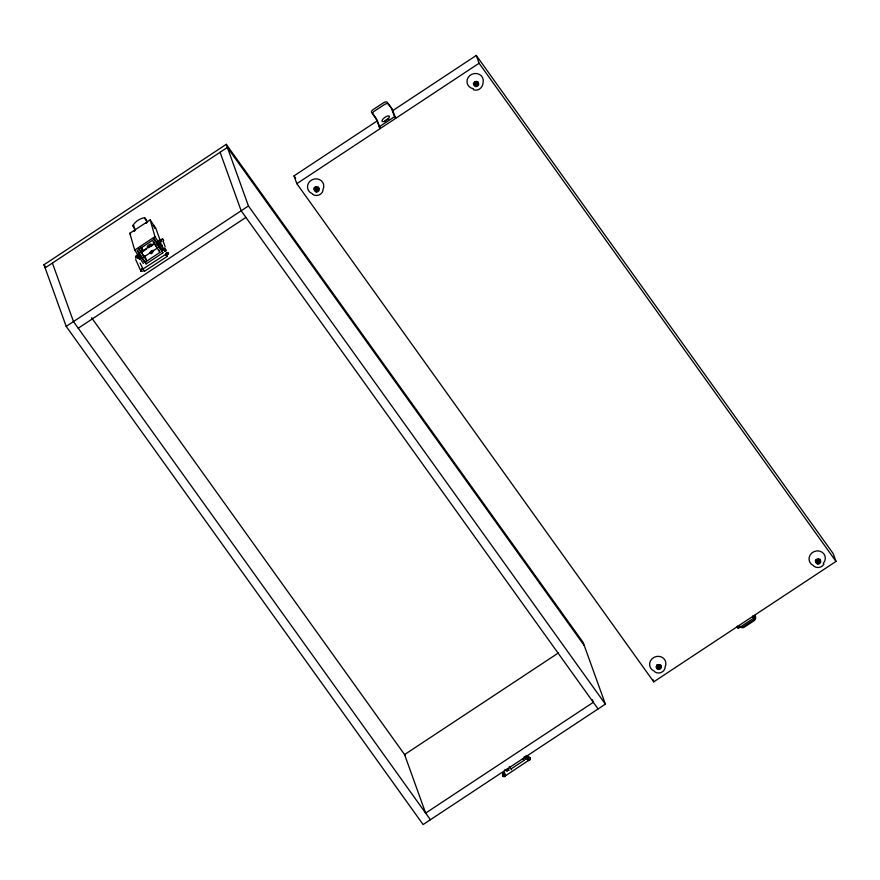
<?xml version="1.0" encoding="UTF-8"?>
<svg xmlns="http://www.w3.org/2000/svg" width="880" height="880" viewBox="0 0 880 880"><rect width="100%" height="100%" fill="white"/><g stroke="black" fill="none" stroke-linecap="round" stroke-linejoin="round"><path stroke-width="1.32" d="M160.655 240.592L161.293 239.316L162.712 239.228M163.515 240.427L163.185 241.417M505.164 775.863C503.327 778.668 500.852 773.509 504.174 773.806A1.441 1.43 81.3 0 1 504.526 773.927L505.725 775.632L528.341 760.562M141.108 251.999L144.166 256.784L143.803 255.761M142.406 257.741L141.218 256.597M154.858 240.361L162.855 252.846L146.157 263.879L138.171 251.383L138.93 252.12M157.311 247.896L154.22 243.331L154.649 243.76M165.957 254.496C164.527 253.055 168.069 258.148 166.76 255.684M505.692 775.643L504.13 773.267L504.504 774.037M168.344 253.418L167.585 254.397L168.542 253.858L167.145 252.461L165.693 253.858A1.441 1.001 -28.1 0 0 165.847 254.353M504.647 774.015L503.217 773.949L503.811 772.42L502.469 775.236L503.107 776.435L504.669 776.413M502.722 774.411L503.184 772.827M505.087 775.995L504.339 776.578M322.982 190.487C322.025 194.964 316.041 197.087 312.477 194.205M665.093 667.986C664.136 672.463 658.152 674.586 654.588 671.715M503.217 773.927L503.811 772.42M163.262 241.34L163.515 240.647A1.43 1.43 49.9 0 0 162.591 239.162M135.289 230.252L132.803 225.566L133.254 224.895A12.925 9.075 -38.9 0 1 143.979 217.811L145.497 218.647L147.356 222.156M134.816 228.866L133.573 226.523L134.024 225.852M823.955 564.036C822.129 567.534 817.124 568.722 814 566.258M137.83 258.247L138.424 257.411L137.709 258.324M44 264.748L226.259 144.331L583.176 642.499L605.363 704.132L423.104 824.56L66.187 326.392L44 264.748L45.606 266.992M45.122 267.872L227.381 147.455L584.298 645.623M143.407 263.461L134.706 250.052L129.811 233.288L150.183 219.89L154.979 236.654L163.581 250.118L161.832 244.926M134.706 250.052L154.979 236.654M144.837 262.515L137.115 250.558L154.495 238.942M140.03 255.607L138.886 253.451L154.121 243.386M142.087 251.999L146.608 249.007M150.007 246.763L154.539 243.771M160.732 245.201L160.864 245.751L157.916 241.527L160.325 240.075M140.437 256.234L142.021 258.203L158.411 247.39M140.712 250.943L139.953 250.206L146.784 261.063L159.896 252.406L158.994 249.909M168.3 252.857L166.485 252.725L165.803 254.265L142.901 269.049L144.375 271.359M144.375 271.348L167.134 256.454M66.187 326.392L248.446 205.964L226.259 144.331M392.59 110.737L476.278 55.44L833.195 553.608L836 561.418L653.741 681.835L296.824 183.667L294.019 175.868L376.552 121.33M379.038 126.951L394.537 116.71L391.303 107.987L388.091 103.818A3.586 1.43 -31.1 0 0 384.054 104.764L374.517 111.067A3.586 1.43 -31.1 0 0 372.592 114.059L375.804 118.228L380.204 128.579L377.322 120.571M296.824 183.667L479.083 63.25L476.278 55.44M78.243 328.207L245.916 217.426M558.558 652.839L404.569 754.578L425.634 813.098L593.318 702.306L592.405 699.765M511.5 768.636L524.557 760.012M737.121 626.747L738.287 628.375L753.786 618.134L752.961 615.846M159.5 246.675L158.268 245.333M142.021 258.203L141.658 257.18M162.25 251.02L154.55 239.107M144.463 271.425L144.111 270.633M528.363 760.661L526.768 758.307L527.384 758.989M506.913 770.319L506.077 769.505M144.749 218.757L145.497 218.647M129.811 233.288L130.636 234.509M162.591 239.162L160.666 240.361A1.43 1.43 49.9 0 0 161.59 241.846M473.33 89.661C478.192 91.795 483.131 87.296 483.12 82.357A8.228 7.623 -19.8 0 0 476.806 73.557A8.228 7.623 -19.8 0 0 467.137 79.937A8.228 7.623 -19.8 0 0 473.451 88.748M137.698 254.496L140.415 259.017M372.537 113.3L371.569 112.365A3.586 1.43 -31.1 0 1 373.494 109.373L383.031 103.07A3.586 1.43 -31.1 0 1 387.068 102.124L392.172 109.01L395.703 118.338L394.537 116.71M159.071 246.939L156.376 243.177M153.835 242.275L153.065 241.538L159.896 252.406M511.577 769.78L509.531 767.382M158.235 241.395L157.729 240.999L157.916 241.527M525.514 757.768L524.909 757.064M135.927 257.928L135.971 256.102L137.742 255.816L135.828 256.278L135.993 258.016M132.803 225.566L133.573 226.523M372.966 113.773L377.08 120.01M146.509 223.267L145.948 222.651L146.322 223.267M134.585 231.143L134.079 230.527L134.398 231.143M137.588 255.684C135.135 252.934 140.074 260.964 139.755 259.061M143.517 269.731L142.989 269.313M527.054 755.645L527.857 756.261M507.507 768.559L508.299 769.186M159.566 241.329L158.807 240.438L160.512 243.276M526.229 756.349L527.505 758.01M524.799 757.295L526.075 758.956M524.161 756.767L524.887 757.713M524.436 757.537L525.712 759.198M522.654 758.714L523.93 760.375M509.256 766.612L510.422 767.987L510.059 766.964M507.749 768.559L509.025 770.22M507.386 768.801L508.662 770.462M505.956 769.747L507.232 771.408M525.954 755.59L527.12 756.954L526.988 756.404M504.966 769.45L506.132 770.825L505.769 769.802M479.083 63.25L836 561.418M752.62 616.506L753.786 618.134M294.019 175.868L295.614 178.101M248.446 205.964L605.363 704.132M598.081 708.95L241.164 210.782L220.088 152.273M91.63 317.79L405.328 755.634M430.397 819.742L73.48 321.574L52.415 263.054M157.85 244.728L157.058 243.496M138.391 256.806L139.513 258.599M150.139 219.923L155.815 228.228L160.435 241.076M142.571 251.801L140.69 247.104M139.678 254.199L140.382 255.376M164.78 247.742L166.463 250.822M144.727 217.69L147.213 222.376M140.063 263.021L143.319 269.555M140.69 270.666L135.674 259.534M166.925 255.959L165.539 254.089M163.427 242.066L165.11 246.488M737.462 626.087L738.287 628.375M652.938 679.602L653.741 681.835M528.044 757.647L528.308 758.373M161.502 249.106L162.855 252.846M153.802 238.447L154.693 240.911M141.845 247.346L143.187 251.086M144.98 256.08L146.784 261.063M145.266 261.382L146.157 263.879M138.908 248.292L139.788 250.756M477.829 81.587A2.464 2.288 -19.8 0 1 476.531 85.096A2.464 2.288 -19.8 0 1 473.33 83.182M474.738 81.983A1.32 1.221 -19.8 0 1 476.905 82.214A1.32 1.221 -19.8 0 1 475.662 83.985A1.32 1.221 -19.8 0 1 474.54 82.258A1.32 1.221 -19.8 0 0 476.41 81.345M385.099 121.847A2.299 0.836 -35.6 0 1 386.32 119.779A2.299 0.836 -35.6 0 1 388.773 119.163M739.739 626.241A3.586 3.278 -46 0 0 744.425 627.088L753.962 620.796A3.586 3.278 -46 0 0 755.238 616M754.6 615.384A3.586 3.278 -46 0 1 753.324 620.18L743.787 626.483A3.586 3.278 -46 0 1 739.651 626.285M660.726 664.994A2.464 2.288 -19.8 0 1 659.164 667.975A2.464 2.288 -19.8 0 1 656.073 666.644M659.274 664.862A1.32 1.221 -19.8 0 1 659.296 666.666A1.32 1.221 -19.8 0 1 657.382 666.622A1.32 1.221 -19.8 0 1 657.69 664.818M654.071 671.044A8.228 7.623 -19.8 0 1 650.474 660.891A8.228 7.623 -19.8 0 1 661.452 656.997A8.228 7.623 -19.8 0 1 665.038 667.161M659.428 664.906A1.32 1.221 -19.8 0 1 659.142 666.556A1.32 1.221 -19.8 0 1 657.382 666.512A1.32 1.221 -19.8 0 1 657.36 664.851M658.735 664.796A1.32 1.221 -19.8 0 1 656.887 664.972M819.874 558.998A2.464 2.288 -19.8 0 1 818.268 562.606A2.464 2.288 -19.8 0 1 815.419 559.988M818.411 559.229A1.32 1.221 -19.8 0 1 818.796 561.132A1.32 1.221 -19.8 0 1 816.728 561.077A1.32 1.221 -19.8 0 1 817.41 559.207M813.483 565.587A8.228 7.623 -19.8 0 1 810.238 554.829A8.228 7.623 -19.8 0 1 822.074 552.189A8.228 7.623 -19.8 0 1 823.251 563.409M818.62 559.207A1.32 1.221 -19.8 0 1 818.642 561.022A1.32 1.221 -19.8 0 1 816.728 560.978A1.32 1.221 -19.8 0 1 817.036 559.174M818.147 559.339A1.32 1.221 -19.8 0 1 816.299 559.515M318.351 186.956A2.464 2.288 -19.8 0 1 316.745 190.553A2.464 2.288 -19.8 0 1 313.896 187.946M311.96 193.545A8.228 7.623 -19.8 0 1 308.374 183.381A8.228 7.623 -19.8 0 1 319.341 179.498A8.228 7.623 -19.8 0 1 322.927 189.651M315.821 186.978A1.32 1.221 -19.8 0 0 315.139 188.848A1.32 1.221 -19.8 0 0 317.196 188.903A1.32 1.221 -19.8 0 0 316.822 187A1.32 1.221 -19.8 0 1 314.556 187.242M141.955 271.183A1.441 1.001 -28.1 0 1 140.657 270.402A1.419 0.99 -28.1 0 1 141.911 269.082A1.419 0.99 -28.1 0 1 143.341 269.72M143.352 269.819A1.441 1.001 -28.1 0 0 142.043 269.038A1.441 1.001 -28.1 0 0 140.657 270.402A1.419 0.99 -28.1 0 0 142.098 271.139M151.8 250.767A2.299 0.836 -35.6 0 1 153.45 251.086A2.299 0.836 -35.6 0 1 150.744 253.275A2.299 0.836 -35.6 0 1 150.04 252.197M150.81 251.427A2.299 0.836 -35.6 0 1 151.294 251.064M151.206 253.825A2.299 0.836 -35.6 0 1 152.471 252.703M148.665 247.819A2.299 0.836 -35.6 0 1 149.259 247.06M149.688 246.675A2.299 0.836 -35.6 0 1 151.965 245.63M527.648 758.021A1.441 1.43 81.3 0 1 529.562 757.394A1.441 1.43 81.3 0 1 530.2 759.319A1.441 1.43 81.3 0 1 528.286 759.957M527.571 759.121A1.441 1.43 81.3 0 1 527.527 758.384M527.604 758.164A1.419 1.408 81.3 0 1 529.54 757.394A1.419 1.408 81.3 0 1 530.145 759.396A1.419 1.408 81.3 0 1 528.099 759.825M527.527 758.901A1.419 1.408 81.3 0 1 527.516 758.527M504.163 773.256L504.746 773.938L504.251 773.322M504.548 772.365L503.932 773.795L504.548 772.365M153.296 225.434L155.188 228.316L153.296 225.434M158.51 240.493L161.645 245.256L158.51 240.493M165.165 251.449L163.438 248.248L165.154 251.449M475.508 84.161A1.32 1.221 -19.8 0 0 477.015 82.5A1.32 1.221 -19.8 0 0 474.804 82.17A1.32 1.221 -19.8 0 0 475.508 84.161M475.75 86.548A2.464 2.288 -19.8 0 0 478.577 83.446A2.464 2.288 -19.8 0 0 474.43 82.808A2.464 2.288 -19.8 0 0 475.75 86.548M384.34 121.385A4.455 1.628 -35.6 0 0 389.389 116.347A4.455 1.628 -35.6 0 0 383.35 118.646A4.455 1.628 -35.6 0 0 384.34 121.385M658.372 669.416A2.464 2.288 -19.8 0 0 661.21 666.314A2.464 2.288 -19.8 0 0 657.052 665.687A2.464 2.288 -19.8 0 0 658.372 669.416M817.795 563.959A2.464 2.288 -19.8 0 0 820.622 560.857A2.464 2.288 -19.8 0 0 816.475 560.219A2.464 2.288 -19.8 0 0 817.795 563.959M316.03 189.53A1.32 1.221 -19.8 0 0 317.537 187.869A1.32 1.221 -19.8 0 0 315.326 187.539A1.32 1.221 -19.8 0 0 316.03 189.53M316.272 191.917A2.464 2.288 -19.8 0 0 319.099 188.804A2.464 2.288 -19.8 0 0 314.952 188.177A2.464 2.288 -19.8 0 0 316.272 191.917M148.599 246.84A2.299 0.836 -35.6 0 0 151.206 244.244A2.299 0.836 -35.6 0 0 148.093 245.432A2.299 0.836 -35.6 0 0 148.599 246.84"/></g></svg>
